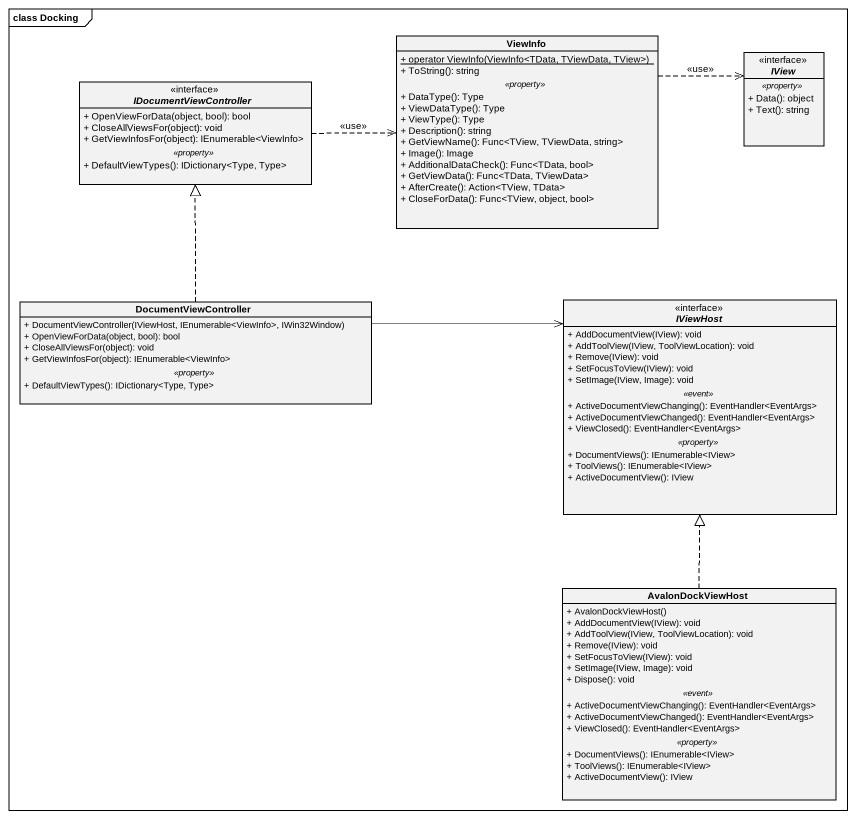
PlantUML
@startuml
mainframe class Docking
hide circle
hide empty members
skinparam classAttributeIconSize 0
class ViewInfo {
  {static} + operator ViewInfo(ViewInfo<TData, TViewData, TView>)
  + ToString(): string
  .. <<property>> ..
  + DataType(): Type
  + ViewDataType(): Type
  + ViewType(): Type
  + Description(): string
  + GetViewName(): Func<TView, TViewData, string>
  + Image(): Image
  + AdditionalDataCheck(): Func<TData, bool>
  + GetViewData(): Func<TData, TViewData>
  + AfterCreate(): Action<TView, TData>
  + CloseForData(): Func<TView, object, bool>
}
interface IView {
  .. <<property>> ..
  + Data(): object
  + Text(): string
}
interface IDocumentViewController {
  + OpenViewForData(object, bool): bool
  + CloseAllViewsFor(object): void
  + GetViewInfosFor(object): IEnumerable<ViewInfo>
  .. <<property>> ..
  + DefaultViewTypes(): IDictionary<Type, Type>
}
class DocumentViewController {
  + DocumentViewController(IViewHost, IEnumerable<ViewInfo>, IWin32Window)
  + OpenViewForData(object, bool): bool
  + CloseAllViewsFor(object): void
  + GetViewInfosFor(object): IEnumerable<ViewInfo>
  .. <<property>> ..
  + DefaultViewTypes(): IDictionary<Type, Type>
}
interface IViewHost {
  + AddDocumentView(IView): void
  + AddToolView(IView, ToolViewLocation): void
  + Remove(IView): void
  + SetFocusToView(IView): void
  + SetImage(IView, Image): void
  .. <<event>> ..
  + ActiveDocumentViewChanging(): EventHandler<EventArgs>
  + ActiveDocumentViewChanged(): EventHandler<EventArgs>
  + ViewClosed(): EventHandler<EventArgs>
  .. <<property>> ..
  + DocumentViews(): IEnumerable<IView>
  + ToolViews(): IEnumerable<IView>
  + ActiveDocumentView(): IView
}
class AvalonDockViewHost {
  + AvalonDockViewHost()
  + AddDocumentView(IView): void
  + AddToolView(IView, ToolViewLocation): void
  + Remove(IView): void
  + SetFocusToView(IView): void
  + SetImage(IView, Image): void
  + Dispose(): void
  .. <<event>> ..
  + ActiveDocumentViewChanging(): EventHandler<EventArgs>
  + ActiveDocumentViewChanged(): EventHandler<EventArgs>
  + ViewClosed(): EventHandler<EventArgs>
  .. <<property>> ..
  + DocumentViews(): IEnumerable<IView>
  + ToolViews(): IEnumerable<IView>
  + ActiveDocumentView(): IView
}
ViewInfo .right.> IView : <<use>>
IDocumentViewController .right.> ViewInfo : <<use>>
DocumentViewController .up.|> IDocumentViewController
DocumentViewController -right-> IViewHost
AvalonDockViewHost .up.|> IViewHost
@enduml
